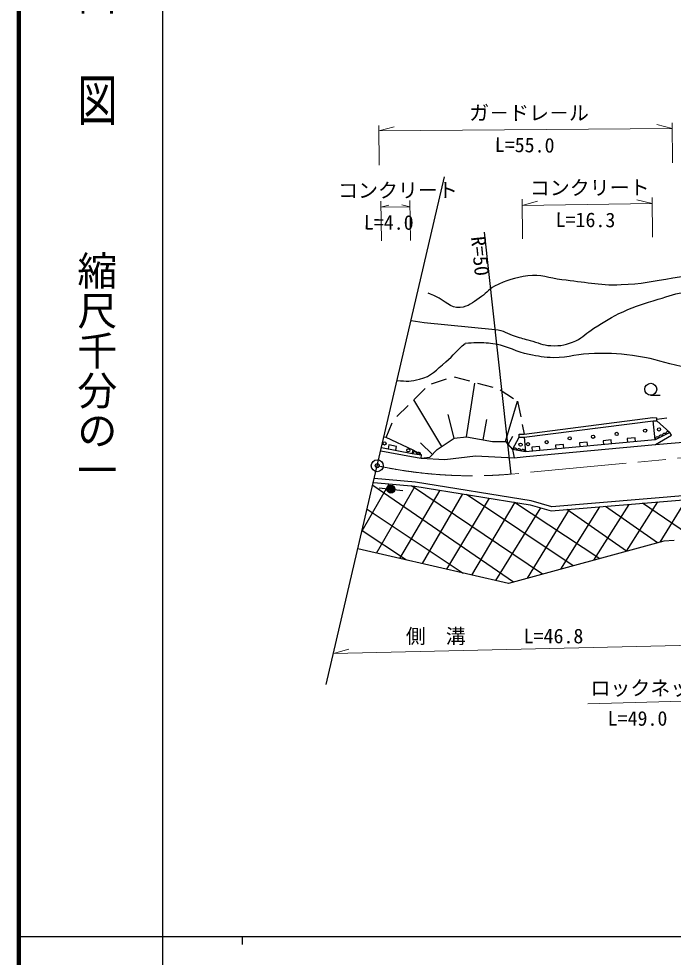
# Model space of a CAD drawing. Units: millimetres, scale not verified. Extents: x 40000 to 680000, y 20000 to 380000.
# Drawn here: x 40000 to 122002, y 202409 to 320094 of the extents above; entities that cross this region are included whole.
import ezdxf
from ezdxf.enums import TextEntityAlignment as Align

# ---------------------------------------------------------------- set-up
doc = ezdxf.new("R2010")
doc.units = ezdxf.units.MM
doc.header["$LTSCALE"] = 1000
doc.header["$PDMODE"] = 32
doc.header["$PDSIZE"] = 500
doc.linetypes.add('CHAIN', pattern=[18.5, 12, -1.5, 3.5, -1.5])
for name, color, linetype, lineweight in [('M-BGD', 7, 'Continuous', 25), ('M-BMK', 2, 'CHAIN', 13), ('M-BMK-SRVR', 3, 'Continuous', 25), ('M-STR-HTXT', 7, 'Continuous', 13), ('M-TTL', 2, 'Continuous', 140), ('M-TTL-BAND', 7, 'Continuous', 25)]:
    doc.layers.add(name, color=color, linetype=linetype, lineweight=lineweight)
doc.layers.add('M-OTRS', color=6, linetype='Continuous')
doc.styles.add('@ＭＳ ゴシック', font='')
doc.styles.add('ＭＳ ゴシック', font='')
doc.styles.get('@ＭＳ ゴシック').set_extended_font_data('@MS Gothic')
doc.styles.get('ＭＳ ゴシック').set_extended_font_data('MS Gothic')

msp = doc.modelspace()

# ---------------------------------------------------------------- linework, layer by layer
at = {"layer": 'M-BGD'}
for p, q in [((101714, 262996), (98353, 293317)), ((89167, 282267), (90779, 281998)), ((90779, 281998), (99705, 281127)), ((91703, 274323), (93607, 274935)), ((94560, 275181), (96494, 274671)), ((96103, 267678), (97141, 274410)), ((97461, 274416), (99395, 273905)), ((89508, 272324), (90921, 273739)), ((100314, 273541), (102002, 272468)), ((93008, 266465), (89508, 272324)), ((100980, 267100), (102510, 272145)), ((102510, 272145), (102891, 270181)), ((119171, 272885), (120351, 272893)), ((87388, 270201), (88801, 271616)), ((94541, 267485), (93820, 270462)), ((98208, 267293), (98645, 269836)), ((103311, 268015), (119466, 270089)), ((103335, 267615), (119477, 269687)), ((119466, 270089), (119957, 270053)), ((119749, 267277), (119477, 269687)), ((119477, 269687), (119928, 269654)), ((119928, 269654), (119957, 270053)), ((121580, 268198), (119928, 269654)), ((119945, 269896), (121192, 270068)), ((86021, 267580), (86771, 269434)), ((103081, 269200), (103311, 268015)), ((112263, 268832), (112277, 268834)), ((86021, 267580), (85762, 267644)), ((89433, 265980), (86021, 267580)), ((92417, 266072), (94541, 267485)), ((94541, 267485), (96103, 267678)), ((96103, 267678), (99378, 267079)), ((101302, 266719), (101919, 267768)), ((101853, 266066), (102687, 267620)), ((102687, 267620), (102690, 268021)), ((102687, 267620), (103335, 267615)), ((102690, 268021), (103311, 268015)), ((103335, 267615), (103491, 265781)), ((119749, 267277), (103491, 265781)), ((114226, 267271), (113231, 267179)), ((113231, 267179), (113276, 266681)), ((114272, 266773), (114226, 267271)), ((117214, 267546), (116218, 267454)), ((116218, 267454), (116264, 266956)), ((117260, 267048), (117214, 267546)), ((121580, 268198), (119749, 267277)), ((119777, 266701), (134201, 267891)), ((119777, 266701), (121784, 267860)), ((121784, 267860), (121580, 268198)), ((85454, 266322), (89274, 265590)), ((86360, 266657), (86265, 266166)), ((87342, 266469), (86360, 266657)), ((87248, 265978), (87342, 266469)), ((89274, 265590), (89433, 265980)), ((90466, 265401), (89433, 265980)), ((91842, 265471), (90327, 266922)), ((91517, 265132), (92417, 266072)), ((99378, 267079), (100980, 267100)), ((100980, 267100), (101853, 266066)), ((103491, 265781), (101853, 266066)), ((101853, 266066), (102052, 265051)), ((103592, 265217), (119777, 266701)), ((105264, 266447), (104268, 266355)), ((104268, 266355), (104314, 265857)), ((105310, 265949), (105264, 266447)), ((108252, 266721), (107256, 266630)), ((107256, 266630), (107302, 266132)), ((108297, 266223), (108252, 266721)), ((111239, 266996), (110243, 266904)), ((110243, 266904), (110289, 266407)), ((111285, 266498), (111239, 266996)), ((85363, 265932), (89205, 265196)), ((89205, 265196), (90404, 265006)), ((89274, 265590), (90466, 265401)), ((90404, 265006), (90466, 265401)), ((90404, 265006), (91517, 265132)), ((90404, 265006), (93378, 264836)), ((93378, 264836), (97244, 265284)), ((97244, 265284), (102052, 265051)), ((102052, 265051), (103592, 265217)), ((83019, 255864), (86430, 261761)), ((101978, 249450), (84349, 261578)), ((84504, 261928), (89640, 261483)), ((89701, 261980), (84547, 262426)), ((84805, 253092), (89649, 261482)), ((85144, 261285), (88124, 260935)), ((105611, 250441), (89193, 261522)), ((89640, 261483), (104079, 259160)), ((104190, 259648), (89701, 261980)), ((87756, 252412), (92807, 260974)), ((95615, 260522), (90527, 251774)), ((109475, 251495), (96105, 260443)), ((124214, 260346), (106774, 258881)), ((93644, 251055), (98979, 259980)), ((96754, 250339), (102194, 259463)), ((102134, 259473), (112814, 252406)), ((104079, 259160), (106722, 258375)), ((106774, 258881), (104190, 259648)), ((106722, 258375), (124309, 259852)), ((112054, 252199), (116475, 259194)), ((120022, 254373), (113513, 258945)), ((116165, 253320), (120093, 259498)), ((124747, 254837), (118144, 259334)), ((120349, 254462), (123682, 259800)), ((83657, 258604), (95665, 250589)), ((99775, 249642), (105398, 258768)), ((103756, 249935), (109015, 258567)), ((107940, 251076), (112817, 258887)), ((116165, 253320), (108668, 258538)), ((88589, 252220), (83019, 255864)), ((120824, 254591), (101352, 249279)), ((122102, 254664), (120824, 254591)), ((101352, 249279), (82497, 253624))]:
    msp.add_line(p, q, dxfattribs=at)
for centre, radius in [((119182, 273635), 750), ((118477, 268444), 200), ((120224, 268593), 200), ((106149, 267002), 200), ((109031, 267472), 200), ((111961, 267676), 200), ((114921, 268036), 200), ((85823, 266838), 200), ((88808, 265976), 200), ((102875, 266689), 200), ((103799, 266752), 200), ((86634, 261110), 500), ((86634, 261110), 400), ((86634, 261110), 300), ((86634, 261110), 200), ((86634, 261110), 100)]:
    msp.add_circle(centre, radius, dxfattribs=at)
for centre, start, end in [((121334, 268075), 26.7235, 206.7235), ((119995, 267400), 26.7235, 206.7235), ((120441, 267625), 26.7235, 206.7235), ((120888, 267850), 26.7235, 206.7235), ((102179, 266009), 350.15011, 170.15011), ((102672, 265924), 350.15011, 170.15011), ((103164, 265838), 350.15011, 170.15011), ((89623, 265534), 350.98945, 170.98945), ((90117, 265456), 350.98945, 170.98945)]:
    msp.add_arc(centre, 250, start, end, dxfattribs=at)
for points, knots in [([(318380, 314176), (318063, 314058), (317912, 314030), (317602, 314013), (317071, 313982), (316779, 314168), (316292, 314381), (315304, 314812), (314968, 315476), (313959, 315855), (313508, 316024), (313252, 316178), (312771, 316182), (311567, 316193), (310882, 315998), (309742, 315609), (308394, 315149), (307855, 314417), (306549, 313849), (305640, 313454), (305122, 313155), (304134, 313071), (303230, 312995), (302699, 313144), (301842, 313440), (300398, 313937), (299923, 314931), (298485, 315445), (297295, 315871), (296555, 315908), (295292, 315978), (294380, 316028), (293833, 316078), (292959, 315814), (292089, 315551), (291639, 315254), (290912, 314709), (289664, 313771), (289056, 313121), (288006, 311966), (287371, 311267), (287218, 310685), (286491, 310083), (285822, 309528), (285400, 309254), (284608, 308896), (283993, 308618), (283604, 308520), (282930, 308486), (281608, 308421), (280894, 309010), (279573, 308937), (277753, 308836), (276759, 308394), (275070, 307709), (273937, 307249), (273423, 306726), (272287, 306276), (270978, 305757), (270186, 305620), (268807, 305334), (267224, 305007), (266302, 305023), (264714, 304720), (263132, 304419), (262255, 304201), (260702, 303779), (259487, 303449), (258841, 303147), (257632, 302796), (256838, 302566), (256407, 302345), (255585, 302264), (254533, 302161), (253938, 302357), (252883, 302428), (251316, 302533), (250442, 302752), (248872, 302715), (246081, 302647), (244537, 302173), (241831, 301486), (238000, 300514), (236057, 299321), (232375, 297884), (228029, 296189), (225761, 294764), (221281, 293463), (218683, 292708), (217192, 292148), (214486, 292112), (212622, 292088), (211500, 291996), (209738, 292604), (208363, 293077), (207696, 293613), (206504, 294446), (205296, 295289), (204676, 295859), (203679, 296943), (202774, 297927), (202631, 298796), (201632, 299685), (200658, 300554), (200010, 301007), (198767, 301405), (197213, 301901), (196217, 301493), (194592, 301364), (191452, 301114), (189749, 300472), (186609, 300217), (184505, 300047), (183317, 300121), (181206, 300095), (180294, 300083), (179770, 300252), (178872, 300095), (176504, 299679), (175199, 299275), (172937, 298457), (171266, 297853), (170444, 297226), (168761, 296656), (167516, 296234), (166793, 296027), (165487, 295878), (162991, 295595), (161569, 296006), (159060, 296124), (156724, 296233), (155418, 296629), (153083, 296492), (149829, 296301), (148003, 295945), (144855, 295101), (141929, 294315), (140440, 293409), (137569, 292440), (135216, 291646), (133821, 291426), (131510, 290516), (130033, 289934), (129327, 289315), (127826, 288797), (125618, 288034), (124278, 287948), (121973, 287568), (119442, 287152), (118027, 286797), (115464, 286709), (112560, 286609), (110945, 287071), (108055, 287364), (106389, 287532), (105450, 288119), (103797, 287855), (102109, 287586), (101132, 287346), (99622, 286545), (98783, 286100), (98500, 285567), (97699, 285057), (96824, 284500), (96349, 283995), (95318, 283882), (94016, 283740), (93467, 284747), (92266, 285270), (91889, 285435), (91768, 285489), (91297, 285688)], [0, 0, 0, 0, 1, 1, 1, 2, 2, 2, 3, 3, 3, 4, 4, 4, 5, 5, 5, 6, 6, 6, 7, 7, 7, 8, 8, 8, 9, 9, 9, 10, 10, 10, 11, 11, 11, 12, 12, 12, 13, 13, 13, 14, 14, 14, 15, 15, 15, 16, 16, 16, 17, 17, 17, 18, 18, 18, 19, 19, 19, 20, 20, 20, 21, 21, 21, 22, 22, 22, 23, 23, 23, 24, 24, 24, 25, 25, 25, 26, 26, 26, 27, 27, 27, 28, 28, 28, 29, 29, 29, 30, 30, 30, 31, 31, 31, 32, 32, 32, 33, 33, 33, 34, 34, 34, 35, 35, 35, 36, 36, 36, 37, 37, 37, 38, 38, 38, 39, 39, 39, 40, 40, 40, 41, 41, 41, 42, 42, 42, 43, 43, 43, 44, 44, 44, 45, 45, 45, 46, 46, 46, 47, 47, 47, 48, 48, 48, 49, 49, 49, 50, 50, 50, 51, 51, 51, 52, 52, 52, 53, 53, 53, 54, 54, 54, 55, 55, 55, 56, 56, 56, 57, 57, 57, 57]), ([(99705, 281127), (100724, 281088), (101204, 280589), (102180, 280292), (102912, 280070), (103325, 279956), (104063, 279760), (105083, 279489), (105629, 279143), (106683, 279105), (107921, 279061), (108671, 279196), (109794, 279719), (110763, 280170), (111141, 280706), (112046, 281275), (113446, 282154), (114222, 282683), (115730, 283362), (117385, 284108), (118368, 284405), (120110, 284918), (121516, 285332), (122291, 285717), (123753, 285819), (124617, 285878), (125099, 285693), (125964, 285655), (126762, 285620), (127218, 285548), (128010, 285655), (128714, 285749), (129119, 285825), (129771, 286105), (130660, 286487), (130974, 287089), (131899, 287374), (132713, 287625), (133225, 287692), (134069, 287579), (134502, 287521), (134712, 287343), (135092, 287128), (135756, 286755), (136024, 286390), (136607, 285900), (137032, 285543), (137180, 285218), (137671, 284959), (138199, 284680), (138549, 284590), (139145, 284550), (139827, 284503), (140212, 284673), (140864, 284877), (141738, 285151), (142115, 285598), (142993, 285859), (143897, 286129), (144427, 286225), (145367, 286310), (146578, 286418), (147262, 286196), (148478, 286187), (149182, 286182), (149585, 286110), (150279, 286228), (150892, 286332), (151243, 286430), (151794, 286719), (152760, 287226), (153059, 287948), (154086, 288316), (154801, 288571), (155155, 288634), (155993, 288686)], [0, 0, 0, 0, 1, 1, 1, 2, 2, 2, 3, 3, 3, 4, 4, 4, 5, 5, 5, 6, 6, 6, 7, 7, 7, 8, 8, 8, 9, 9, 9, 10, 10, 10, 11, 11, 11, 12, 12, 12, 13, 13, 13, 14, 14, 14, 15, 15, 15, 16, 16, 16, 17, 17, 17, 18, 18, 18, 19, 19, 19, 20, 20, 20, 21, 21, 21, 22, 22, 22, 23, 23, 23, 24, 24, 24, 25, 25, 25, 25]), ([(242591, 284250), (239089, 283902), (238028, 283748), (235097, 283813), (233014, 283859), (231855, 284054), (229775, 284181), (227650, 284311), (226458, 284577), (224331, 284468), (221201, 284307), (219449, 284003), (216390, 283321), (213911, 282769), (212629, 282063), (210167, 281438), (208426, 280996), (207455, 280644), (205665, 280497), (203684, 280334), (202571, 280692), (200589, 280824), (198494, 280964), (197325, 281161), (195226, 281193), (192920, 281228), (191615, 281189), (189331, 280865), (185869, 280374), (184002, 279699), (180571, 279023), (178673, 278649), (177627, 278296), (175700, 278123), (174696, 278033), (174126, 278080), (173119, 278131), (171337, 278221), (170361, 278564), (168577, 278614), (166210, 278680), (164870, 278651), (162519, 278368), (161650, 278264), (161168, 278164), (160308, 278000), (158528, 277660), (157567, 277253), (155765, 277058), (153823, 276848), (152720, 276928), (150770, 276813), (148386, 276671), (147050, 276576), (144671, 276362), (140508, 275988), (138206, 275371), (134028, 275257), (131483, 275188), (130045, 275301), (127519, 275626), (125743, 275854), (124768, 276115), (123016, 276485), (120910, 276930), (119781, 277428), (117654, 277754), (115516, 278082), (114291, 278137), (112128, 278123), (110118, 278109), (109020, 277580), (107011, 277591), (105801, 277597), (105128, 277770), (103941, 278000), (102257, 278325), (101432, 278978), (99746, 279292), (98832, 279462), (98299, 279439), (97369, 279438), (96802, 279437), (96604, 279434), (95917, 279392)], [0, 0, 0, 0, 1, 1, 1, 2, 2, 2, 3, 3, 3, 4, 4, 4, 5, 5, 5, 6, 6, 6, 7, 7, 7, 8, 8, 8, 9, 9, 9, 10, 10, 10, 11, 11, 11, 12, 12, 12, 13, 13, 13, 14, 14, 14, 15, 15, 15, 16, 16, 16, 17, 17, 17, 18, 18, 18, 19, 19, 19, 20, 20, 20, 21, 21, 21, 22, 22, 22, 23, 23, 23, 24, 24, 24, 25, 25, 25, 26, 26, 26, 27, 27, 27, 28, 28, 28, 28]), ([(87417, 274753), (88589, 274616), (89162, 274619), (90227, 274889), (91715, 275266), (92307, 276096), (93502, 277058), (94524, 277881), (94896, 278568), (95917, 279392)], [0, 0, 0, 0, 1, 1, 1, 2, 2, 2, 3, 3, 3, 3])]:
    msp.add_open_spline(points, degree=3, knots=knots, dxfattribs=at)
at = {"layer": 'M-BMK'}
msp.add_line((134503, 266107), (101714, 262996), dxfattribs=at)
msp.add_arc((96792, 319427), 56645, 257.90474, 274.98511, dxfattribs=at)
at = {"layer": 'M-BMK-SRVR'}
msp.add_line((78534, 236603), (93356, 300257), dxfattribs=at)
msp.add_circle((84923, 264040), 750, dxfattribs=at)
at = {"layer": 'M-OTRS'}
msp.add_point((84916, 264044), dxfattribs=at)
at = {"layer": 'M-STR-HTXT'}
for p, q in [((85146, 301726), (85103, 306726)), ((85109, 306022), (87036, 306557)), ((85109, 306022), (121864, 306342)), ((121864, 306342), (119928, 306843)), ((121901, 302046), (121858, 307046)), ((85429, 292239), (85361, 297238)), ((85372, 296451), (86369, 296733)), ((89019, 296500), (88015, 296755)), ((89076, 292288), (89009, 297288)), ((103129, 292478), (103062, 297478)), ((103072, 296691), (104997, 297234)), ((103072, 296691), (119368, 296911)), ((119368, 296911), (117430, 297403)), ((119425, 292699), (119358, 297698)), ((85372, 296451), (89019, 296500)), ((79437, 240482), (131391, 241683)), ((79437, 240482), (81357, 241044)), ((111291, 234168), (131413, 234754))]:
    msp.add_line(p, q, dxfattribs=at)
at = {"layer": 'M-TTL'}
msp.add_line((40000, 380000), (40000, 20000), dxfattribs=at)
at = {"layer": 'M-TTL-BAND'}
for p, q in [((58000, 370000), (58000, 20000)), ((40000, 205000), (579000, 205000)), ((68000, 205000), (68000, 204000))]:
    msp.add_line(p, q, dxfattribs=at)

# ---------------------------------------------------------------- texts
at = {"layer": 'M-BGD', "style": 'ＭＳ ゴシック'}
msp.add_text('R=50', height=1833, rotation=275.826, dxfattribs=at).set_placement((96110, 292668), align=Align.BOTTOM_LEFT)
at = {"layer": 'M-STR-HTXT', "style": 'ＭＳ ゴシック'}
for s, rotation, p in [('ガ－ドレ－ル', 359.909, (96431, 306835)), ('L=55.0', 359.296, (99630, 302848)), ('コンクリート', 0.186, (80012, 297092)), ('コンクリート', 0.186, (104040, 297418)), ('L=4.0', 359.573, (83231, 293121)), ('L=16.3', 359.573, (107258, 293446))]:
    msp.add_text(s, height=1833, rotation=rotation, dxfattribs=at).set_placement(p, align=Align.BOTTOM_LEFT)
for s, p in [('側\u3000溝', (88499, 241206)), ('L=46.8', (103261, 241222)), ('ロックネット', (111630, 234698)), ('L=49.0', (113789, 230892))]:
    msp.add_text(s, height=1833, dxfattribs=at).set_placement(p, align=Align.BOTTOM_LEFT)
at = {"layer": 'M-TTL-BAND', "style": '@ＭＳ ゴシック', "width": 1.4}
msp.add_text('平  面  図', height=3666, rotation=270, dxfattribs=at).set_placement((49777, 306475), align=Align.MIDDLE_RIGHT)
at = {"layer": 'M-TTL-BAND', "style": '@ＭＳ ゴシック'}
msp.add_text('縮尺千分の一', height=3666, rotation=270, dxfattribs=at).set_placement((49777, 261030), align=Align.MIDDLE_RIGHT)

doc.saveas('drawing.dxf')
